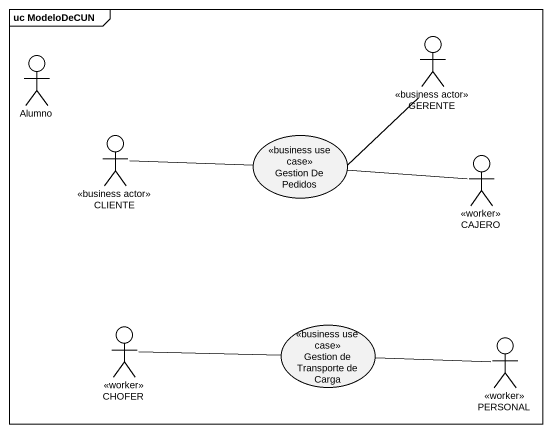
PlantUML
@startuml
mainframe uc ModeloDeCUN
actor GERENTE <<business actor>>
actor Alumno
actor CLIENTE <<business actor>>
usecase "Gestion De Pedidos" as Gestion_De_Pedidos <<business use case>>
actor CAJERO <<worker>>
actor CHOFER <<worker>>
usecase "Gestion de Transporte de Carga" as Gestion_de_Transporte_de <<business use case>>
actor PERSONAL <<worker>>
GERENTE -- Gestion_De_Pedidos
Gestion_De_Pedidos -left- CLIENTE
CAJERO -left- Gestion_De_Pedidos
CHOFER -right- Gestion_de_Transporte_de
PERSONAL -left- Gestion_de_Transporte_de
@enduml
